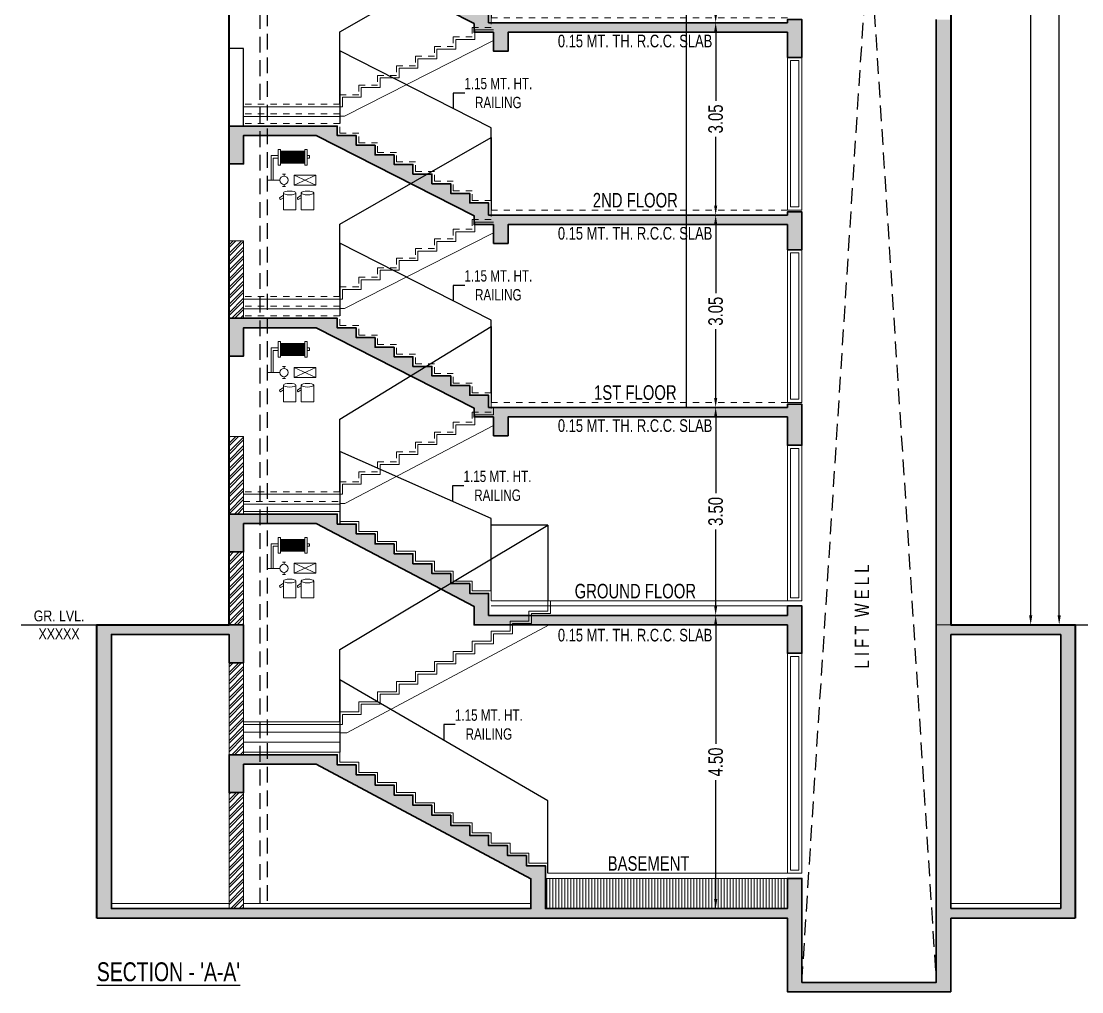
# Model space of a CAD drawing. Header units: millimetres. Extents: x 49 to 419, y 19 to 121.
# Drawn here: x 327.77 to 344.59, y 72.98 to 88.37 of the extents above; entities that cross this region are included whole.
import ezdxf
from ezdxf.enums import TextEntityAlignment as Align

# ---------------------------------------------------------------- set-up
doc = ezdxf.new("R2010")
doc.units = ezdxf.units.MM
doc.header["$MEASUREMENT"] = 0
doc.header["$PDMODE"] = 32
doc.header["$PDSIZE"] = 0.3
doc.linetypes.add('HIDDEN', pattern=[0.375, 0.25, -0.125])
for name, color, linetype, lineweight in [('a-Door-HM', 74, 'Continuous', 13), ('a-Dotted-HM', 3, 'HIDDEN', 9), ('a-Ele3-HM', 147, 'Continuous', 9), ('a-RCC-HM', 5, 'Continuous', 30), ('a-Wall-HM', 30, 'Continuous', 20), ('A_BUILT UP', 1, 'Continuous', 35), ('A_DIM', 7, 'Continuous', 25), ('AR_RCC Hatch HM', 250, 'Continuous', 5), ('FIRE', 1, 'Continuous', 25)]:
    doc.layers.add(name, color=color, linetype=linetype, lineweight=lineweight)
doc.layers.add('a-Hatch-Wall-HM', color=7, linetype='Continuous', lineweight=9, true_color=0xc8c800)
for name, color, linetype in [('a-hm column', 7, 'Continuous'), ('A_RAILING', 4, 'Continuous'), ('A_RAILING - 1', 4, 'Continuous'), ('A_TEXT', 7, 'Continuous'), ('A_TEXT C.', 7, 'Continuous'), ('A_Text Wall', 2, 'Continuous'), ('A_Wall', 7, 'Continuous')]:
    doc.layers.add(name, color=color, linetype=linetype)
doc.styles.add('AAL', font='simplex.shx')
doc.styles.add('area name', font='swissc.ttf', dxfattribs={"height": 275})
doc.styles.add('Dinesh', font='swisscl.ttf')
doc.styles.add('SWISS', font='swisscl.ttf')
doc.dimstyles.new('GP', dxfattribs={"dimtxt": 0.23, "dimasz": 0.125, "dimexe": 0.025, "dimexo": 0.1, "dimgap": 0.05, "dimtad": 0, "dimzin": 0, "dimdsep": 46, "dimtxsty": 'AAL', "dimblk": 'ARCHTICK', "dimcen": -90, "dimdle": 0.025, "dimse1": 1, "dimse2": 1, "dimclrd": 256, "dimclre": 256, "dimclrt": 256, "dimazin": 0, "dimtfac": 1, "dimtix": 1, "dimtmove": 2, "dimatfit": 1, "dimfxl": 0.18, "dimtolj": 1, "dimtzin": 0, "dimlwd": -1, "dimlwe": -1, "dimarcsym": 2})
pattern_1 = [(45, (-4350.05277, 2032.03192), (-0.0673519209, 0.0673519209), []), (45, (-4350.00787, 2032.03192), (-0.0673519209, 0.0673519209), [])]

# ---------------------------------------------------------------- blocks, each defined once
blk = doc.blocks.new('hollow plinth_12-05-2022')
at = {"layer": 'a-hm column'}
h = blk.add_hatch(dxfattribs=at)
h.set_pattern_fill('ANSI32', scale=10)
h.set_pattern_definition([(45, (0, 0), (-67.3519209, 67.3519209), []), (45, (44.9, 0), (-67.3519209, 67.3519209), [])])
h.paths.add_polyline_path([(4681348, -1947142), (4681118, -1947142), (4681118, -1948372), (4681348, -1948372)])
at = {"layer": 'AR_RCC Hatch HM', "ltscale": 100}
h = blk.add_hatch(color=7, dxfattribs=at)
h.dxf.hatch_style = 1
h.paths.add_polyline_path([(4692563, -1949735), (4692333, -1949735), (4692333, -1953234), (4692563, -1953234)])
h.paths.add_polyline_path([(4685314, -1949935), (4685314, -1950235), (4685544, -1950235), (4685544, -1949935), (4689973, -1949935), (4689973, -1950385), (4690203, -1950385), (4690203, -1949735), (4689973, -1949735), (4689973, -1949785), (4685234, -1949785), (4685234, -1949592), (4684934, -1949592), (4684934, -1949440), (4684634, -1949440), (4684634, -1949287), (4684334, -1949287), (4684334, -1949135), (4684034, -1949135), (4684034, -1948982), (4683734, -1948982), (4683734, -1948830), (4683434, -1948830), (4683434, -1948677), (4683134, -1948677), (4683134, -1948525), (4682834, -1948525), (4682834, -1948372), (4681118, -1948372), (4681118, -1948972), (4681348, -1948972), (4681348, -1948522), (4682498, -1948522), (4685004, -1949796), (4685004, -1949935)])
at = {"layer": 'a-Door-HM', "color": 7}
for points in [[(4690203, -1952854), (4689973, -1952854), (4689973, -1950385), (4690203, -1950385)], [(4690153, -1952804), (4690023, -1952804), (4690023, -1950435), (4690153, -1950435)]]:
    blk.add_lwpolyline(points, close=True, dxfattribs=at)
at = {"layer": 'a-Dotted-HM', "color": 7, "ltscale": 100}
for p, q in [((4689973, -1949705), (4685274, -1949705)), ((4681348, -1951280), (4682874, -1951280, 1))]:
    blk.add_line(p, q, dxfattribs=at)
for points in [[(4685274, -1949705), (4685274, -1949552), (4684974, -1949552), (4684974, -1949400), (4684674, -1949400), (4684674, -1949247), (4684374, -1949247), (4684374, -1949095), (4684074, -1949095), (4684074, -1948942), (4683774, -1948942), (4683774, -1948790), (4683474, -1948790), (4683474, -1948637), (4683174, -1948637), (4683174, -1948485), (4682874, -1948485), (4682874, -1948332), (4681348, -1948332)], [(4685274, -1949705), (4685274, -1949862), (4684974, -1949862), (4684974, -1950020), (4684674, -1950020), (4684674, -1950177), (4684374, -1950177), (4684374, -1950335), (4684074, -1950335), (4684074, -1950492), (4683774, -1950492), (4683774, -1950650), (4683474, -1950650), (4683474, -1950807), (4683174, -1950807), (4683174, -1950965), (4682874, -1950965), (4682874, -1951122), (4681348, -1951122)]]:
    blk.add_lwpolyline(points, dxfattribs=at)
at = {"layer": 'a-Ele3-HM', "color": 7, "ltscale": 100}
for p, q in [((4682951, -1951312), (4685314, -1950071)), ((4682874, -1951437, 1), (4682874, -1951122)), ((4681348, -1951320), (4682874, -1951320, 1)), ((4682951, -1951312), (4682874, -1951312))]:
    blk.add_line(p, q, dxfattribs=at)
blk.add_lwpolyline([(4685314, -1949785), (4685314, -1949902), (4685014, -1949902), (4685014, -1950060), (4684714, -1950060), (4684714, -1950217), (4684414, -1950217), (4684414, -1950375), (4684114, -1950375), (4684114, -1950532), (4683814, -1950532), (4683814, -1950690), (4683514, -1950690), (4683514, -1950847), (4683214, -1950847), (4683214, -1951005), (4682914, -1951005), (4682914, -1951162), (4681348, -1951162)], dxfattribs=at)
at = {"layer": 'a-RCC-HM', "color": 7, "ltscale": 100}
for p, q in [((4692333, -1953234), (4692333, -1949735, 0)), ((4692563, -1953234), (4692563, -1949735, 0))]:
    blk.add_line(p, q, dxfattribs=at)
blk.add_lwpolyline([(4685314, -1949935), (4685314, -1950235), (4685544, -1950235), (4685544, -1949935), (4689973, -1949935), (4689973, -1950385), (4690203, -1950385), (4690203, -1949735), (4689973, -1949735), (4689973, -1949785), (4685234, -1949785), (4685234, -1949592), (4684934, -1949592), (4684934, -1949440), (4684634, -1949440), (4684634, -1949287), (4684334, -1949287), (4684334, -1949135), (4684034, -1949135), (4684034, -1948982), (4683734, -1948982), (4683734, -1948830), (4683434, -1948830), (4683434, -1948677), (4683134, -1948677), (4683134, -1948525), (4682834, -1948525), (4682834, -1948372), (4681118, -1948372), (4681118, -1948972), (4681348, -1948972), (4681348, -1948522), (4682498, -1948522), (4685004, -1949796), (4685004, -1949935), (4685314, -1949935)], dxfattribs=at)
at = {"layer": 'a-Wall-HM', "color": 7, "ltscale": 100}
blk.add_lwpolyline([(4681348, -1948372), (4681348, -1947142), (4681118, -1947142), (4681118, -1948372)], dxfattribs=at)
blk = doc.blocks.new('typical floor_12-05-2022')
at = {"layer": 'AR_RCC Hatch HM', "ltscale": 100}
h = blk.add_hatch(color=7, dxfattribs=at)
h.dxf.hatch_style = 1
h.paths.add_polyline_path([(4692563, -1946685), (4692333, -1946685), (4692333, -1949735), (4692563, -1949735)])
h.paths.add_polyline_path([(4685314, -1946885), (4685314, -1947185), (4685544, -1947185), (4685544, -1946885), (4689973, -1946885), (4689973, -1947285), (4690203, -1947285), (4690203, -1946685), (4689973, -1946685), (4689973, -1946735), (4685234, -1946735), (4685234, -1946542), (4684934, -1946542), (4684934, -1946390), (4684634, -1946390), (4684634, -1946237), (4684334, -1946237), (4684334, -1946085), (4684034, -1946085), (4684034, -1945932), (4683734, -1945932), (4683734, -1945780), (4683434, -1945780), (4683434, -1945627), (4683134, -1945627), (4683134, -1945475), (4682834, -1945475), (4682834, -1945322), (4681118, -1945322), (4681118, -1945922), (4681348, -1945922), (4681348, -1945472), (4682498, -1945472), (4685004, -1946746), (4685004, -1946885)])
at = {"layer": 'a-Door-HM', "color": 7}
for points in [[(4690203, -1949705), (4689973, -1949705), (4689973, -1947285), (4690203, -1947285)], [(4690153, -1949655), (4690023, -1949655), (4690023, -1947335), (4690153, -1947335)]]:
    blk.add_lwpolyline(points, close=True, dxfattribs=at)
at = {"layer": 'a-Dotted-HM', "color": 7, "ltscale": 100}
for p, q in [((4689973, -1946655), (4685274, -1946655, 1)), ((4689973, -1946655), (4685274, -1946655)), ((4682874, -1948027), (4681348, -1948027)), ((4682874, -1948180), (4681348, -1948180))]:
    blk.add_line(p, q, dxfattribs=at)
for points in [[(4685274, -1946655), (4685274, -1946502), (4684974, -1946502), (4684974, -1946350), (4684674, -1946350), (4684674, -1946197), (4684374, -1946197), (4684374, -1946045), (4684074, -1946045), (4684074, -1945892), (4683774, -1945892), (4683774, -1945740), (4683474, -1945740), (4683474, -1945587), (4683174, -1945587), (4683174, -1945435), (4682874, -1945435), (4682874, -1945282), (4681348, -1945282)], [(4685274, -1946655), (4685274, -1946807), (4684974, -1946807), (4684974, -1946960), (4684674, -1946960), (4684674, -1947112), (4684374, -1947112), (4684374, -1947265), (4684074, -1947265), (4684074, -1947417), (4683774, -1947417), (4683774, -1947570), (4683474, -1947570), (4683474, -1947722), (4683174, -1947722), (4683174, -1947875), (4682874, -1947875), (4682874, -1948027)]]:
    blk.add_lwpolyline(points, dxfattribs=at)
at = {"layer": 'a-Ele3-HM', "color": 7, "ltscale": 100}
for p, q in [((4682874, -1948332), (4682874, -1948027)), ((4682874, -1948220), (4681348, -1948220))]:
    blk.add_line(p, q, dxfattribs=at)
for points in [[(4685314, -1946847), (4685314, -1946847), (4685014, -1946847), (4685014, -1947000), (4684714, -1947000), (4684714, -1947152), (4684414, -1947152), (4684414, -1947305), (4684114, -1947305), (4684114, -1947457), (4683814, -1947457), (4683814, -1947610), (4683514, -1947610), (4683514, -1947762), (4683214, -1947762), (4683214, -1947915), (4682914, -1947915), (4682914, -1948067), (4681348, -1948067)], [(4685314, -1947015), (4682950, -1948217), (4682874, -1948217)]]:
    blk.add_lwpolyline(points, dxfattribs=at)
at = {"layer": 'a-RCC-HM', "color": 7, "ltscale": 100}
for p, q in [((4692333, -1949735, 0), (4692333, -1946685, 0)), ((4692563, -1949735, 0), (4692563, -1946685, 0))]:
    blk.add_line(p, q, dxfattribs=at)
blk.add_lwpolyline([(4685314, -1946885), (4685314, -1947185), (4685544, -1947185), (4685544, -1946885), (4689973, -1946885), (4689973, -1947285), (4690203, -1947285), (4690203, -1946685), (4689973, -1946685), (4689973, -1946735), (4685234, -1946735), (4685234, -1946542), (4684934, -1946542), (4684934, -1946390), (4684634, -1946390), (4684634, -1946237), (4684334, -1946237), (4684334, -1946085), (4684034, -1946085), (4684034, -1945932), (4683734, -1945932), (4683734, -1945780), (4683434, -1945780), (4683434, -1945627), (4683134, -1945627), (4683134, -1945475), (4682834, -1945475), (4682834, -1945322), (4681118, -1945322), (4681118, -1945922), (4681348, -1945922), (4681348, -1945472), (4682498, -1945472), (4685004, -1946746), (4685004, -1946885), (4685314, -1946885)], dxfattribs=at)
at = {"layer": 'A_RAILING', "color": 7, "ltscale": 100}
blk.add_lwpolyline([(4681348, -1945322), (4681348, -1944092), (4681118, -1944092), (4681118, -1945322)], dxfattribs=at)
at = {"layer": 'A_RAILING', "color": 7, "flags": 128}
for points in [[(4685274, -1946502), (4685274, -1945352), (4682874, -1944132), (4682874, -1945282)], [(4682874, -1948027), (4682874, -1946877), (4685274, -1945505), (4685274, -1946655)]]:
    blk.add_lwpolyline(points, dxfattribs=at)
blk = doc.blocks.new('A$C47611654')
at = {"layer": 'FIRE', "color": 1, "lineweight": 15}
for p, q in [((-0.671, 0.391), (-0.671, 0.352)), ((-0.634, 0.391), (-0.671, 0.391)), ((-0.671, 0.352), (-0.634, 0.352)), ((-0.634, 0.242), (-0.634, 0.491)), ((-0.6, 0.491), (-0.634, 0.491)), ((-0.6, 0.491), (-0.6, 0.242)), ((-0.213, 0.46), (-0.6, 0.46)), ((-0.213, 0.391), (-0.6, 0.391)), ((-0.6, 0.352), (-0.213, 0.352)), ((-0.213, 0.491), (-0.213, 0.242)), ((-0.178, 0.491), (-0.213, 0.491)), ((-0.178, 0.242), (-0.178, 0.491)), ((-0.063, 0.391), (-0.178, 0.391)), ((-0.178, 0.352), (-0.097, 0.352)), ((-0.097, 0.352), (-0.097, 0)), ((-0.063, 0), (-0.063, 0.391)), ((-0.6, 0.242), (-0.634, 0.242)), ((-0.213, 0.273), (-0.6, 0.273)), ((-0.6, 0.273), (-0.213, 0.273)), ((-0.213, 0.242), (-0.178, 0.242)), ((-0.774, -0.076), (-0.43, 0.081)), ((-0.43, -0.076), (-0.774, 0.081)), ((-0.295, 0.096), (-0.246, 0.096)), ((-0.269, 0.067), (-0.269, 0.096)), ((0, 0), (-0.202, 0)), ((-0.295, -0.096), (-0.246, -0.096)), ((-0.269, -0.067), (-0.269, -0.096)), ((-0.74, -0.201), (-0.74, -0.466)), ((-0.542, -0.201), (-0.542, -0.466)), ((-0.542, -0.237), (-0.481, -0.277)), ((-0.542, -0.276), (-0.496, -0.306)), ((-0.458, -0.201), (-0.458, -0.466)), ((-0.26, -0.201), (-0.26, -0.466)), ((-0.26, -0.237), (-0.199, -0.277)), ((-0.26, -0.276), (-0.214, -0.306)), ((-0.542, -0.466), (-0.74, -0.466)), ((-0.26, -0.466), (-0.458, -0.466))]:
    blk.add_line(p, q, dxfattribs=at)
at = {"layer": 'FIRE', "color": 1, "lineweight": 15, "elevation": 0}
for points in [[(-0.593, 0.451), (-0.586, 0.451), (-0.586, 0.284), (-0.593, 0.284)], [(-0.573, 0.451), (-0.566, 0.451), (-0.566, 0.284), (-0.573, 0.284)], [(-0.552, 0.451), (-0.546, 0.451), (-0.546, 0.284), (-0.552, 0.284)], [(-0.532, 0.451), (-0.526, 0.451), (-0.526, 0.284), (-0.532, 0.284)], [(-0.512, 0.451), (-0.505, 0.451), (-0.505, 0.284), (-0.512, 0.284)], [(-0.492, 0.451), (-0.485, 0.451), (-0.485, 0.284), (-0.492, 0.284)], [(-0.472, 0.451), (-0.465, 0.451), (-0.465, 0.284), (-0.472, 0.284)], [(-0.452, 0.451), (-0.445, 0.451), (-0.445, 0.284), (-0.452, 0.284)], [(-0.431, 0.451), (-0.425, 0.451), (-0.425, 0.284), (-0.431, 0.284)], [(-0.431, 0.451), (-0.425, 0.451), (-0.425, 0.284), (-0.431, 0.284)], [(-0.411, 0.451), (-0.404, 0.451), (-0.404, 0.284), (-0.411, 0.284)], [(-0.391, 0.451), (-0.384, 0.451), (-0.384, 0.284), (-0.391, 0.284)], [(-0.371, 0.451), (-0.364, 0.451), (-0.364, 0.284), (-0.371, 0.284)], [(-0.351, 0.451), (-0.344, 0.451), (-0.344, 0.284), (-0.351, 0.284)], [(-0.33, 0.451), (-0.324, 0.451), (-0.324, 0.284), (-0.33, 0.284)], [(-0.31, 0.451), (-0.304, 0.451), (-0.304, 0.284), (-0.31, 0.284)], [(-0.31, 0.451), (-0.304, 0.451), (-0.304, 0.284), (-0.31, 0.284)], [(-0.29, 0.451), (-0.283, 0.451), (-0.283, 0.284), (-0.29, 0.284)], [(-0.27, 0.451), (-0.263, 0.451), (-0.263, 0.284), (-0.27, 0.284)], [(-0.25, 0.451), (-0.243, 0.451), (-0.243, 0.284), (-0.25, 0.284)], [(-0.23, 0.451), (-0.223, 0.451), (-0.223, 0.284), (-0.23, 0.284)], [(-0.43, 0.081), (-0.774, 0.081), (-0.774, -0.076), (-0.43, -0.076)]]:
    blk.add_lwpolyline(points, close=True, dxfattribs=at)
at = {"layer": 'FIRE', "color": 1, "lineweight": 15}
blk.add_circle((-0.269, 0), 0.0667, dxfattribs=at)
for centre in [(-0.518, -0.276), (-0.236, -0.276)]:
    blk.add_arc(centre, 0.0375, 306.3366, 358.5525, dxfattribs=at)
at = {"layer": 'FIRE', "color": 1, "lineweight": 15, "extrusion": (0, 0, -1)}
for centre in [(-0.641, -0.201), (-0.359, -0.201)]:
    blk.add_ellipse(centre, major_axis=(0.0992, 0), ratio=0.29661, start_param=3.141593, end_param=9.424778, dxfattribs=at)
blk = doc.blocks.new('*D40')
at = {"layer": 'A_DIM', "transparency": 16777216}
for p, q in [((339.032, 82.247), (338.682, 82.247)), ((338.782, 82.097), (338.782, 80.885)), ((338.782, 79.097), (338.782, 80.31)), ((339.032, 78.947), (338.682, 78.947))]:
    blk.add_line(p, q, dxfattribs=at)
for points in [[(338.757, 82.097), (338.807, 82.097), (338.782, 82.247)], [(338.757, 79.097), (338.807, 79.097), (338.782, 78.947)]]:
    blk.add_solid(points, dxfattribs=at)
at = {"layer": 'Defpoints', "color": 0, "transparency": 16777216}
for p in [(338.782, 82.247), (339.92, 82.247), (339.92, 78.947)]:
    blk.add_point(p, dxfattribs=at)
at = {"layer": 'A_DIM', "transparency": 16777216, "insert": (338.782, 80.597), "char_height": 0.23, "attachment_point": 5, "rotation": 90, "style": 'Dinesh'}
blk.add_mtext('\\A1;3.50', dxfattribs=at)
blk = doc.blocks.new('*D43')
at = {"layer": 'A_DIM', "transparency": 16777216}
for p, q in [((339.032, 91.397), (338.682, 91.397)), ((338.782, 91.247), (338.782, 90.159)), ((338.782, 88.497), (338.782, 89.586)), ((339.032, 88.347), (338.682, 88.347))]:
    blk.add_line(p, q, dxfattribs=at)
for points in [[(338.757, 91.247), (338.807, 91.247), (338.782, 91.397)], [(338.757, 88.497), (338.807, 88.497), (338.782, 88.347)]]:
    blk.add_solid(points, dxfattribs=at)
at = {"layer": 'Defpoints', "color": 0, "transparency": 16777216}
for p in [(338.782, 91.397), (339.92, 91.397), (339.92, 88.347)]:
    blk.add_point(p, dxfattribs=at)
at = {"layer": 'A_DIM', "transparency": 16777216, "insert": (338.782, 89.872), "char_height": 0.23, "attachment_point": 5, "rotation": 90, "style": 'Dinesh'}
blk.add_mtext('\\A1;3.05', dxfattribs=at)
blk = doc.blocks.new('*D44')
at = {"layer": 'A_DIM', "transparency": 16777216}
for p, q in [((339.032, 88.347), (338.682, 88.347)), ((338.782, 88.197), (338.782, 87.109)), ((338.782, 85.447), (338.782, 86.536)), ((339.032, 85.297), (338.682, 85.297))]:
    blk.add_line(p, q, dxfattribs=at)
for points in [[(338.757, 88.197), (338.807, 88.197), (338.782, 88.347)], [(338.757, 85.447), (338.807, 85.447), (338.782, 85.297)]]:
    blk.add_solid(points, dxfattribs=at)
at = {"layer": 'Defpoints', "color": 0, "transparency": 16777216}
for p in [(338.782, 88.347), (339.92, 88.347), (339.92, 85.297)]:
    blk.add_point(p, dxfattribs=at)
at = {"layer": 'A_DIM', "transparency": 16777216, "insert": (338.782, 86.822), "char_height": 0.23, "attachment_point": 5, "rotation": 90, "style": 'Dinesh'}
blk.add_mtext('\\A1;3.05', dxfattribs=at)
blk = doc.blocks.new('*D45')
at = {"layer": 'A_DIM', "transparency": 16777216}
for p, q in [((339.032, 85.297), (338.682, 85.297)), ((338.782, 85.147), (338.782, 84.059)), ((338.782, 82.397), (338.782, 83.486)), ((339.032, 82.247), (338.682, 82.247))]:
    blk.add_line(p, q, dxfattribs=at)
for points in [[(338.757, 85.147), (338.807, 85.147), (338.782, 85.297)], [(338.757, 82.397), (338.807, 82.397), (338.782, 82.247)]]:
    blk.add_solid(points, dxfattribs=at)
at = {"layer": 'Defpoints', "color": 0, "transparency": 16777216}
for p in [(338.782, 85.297), (339.92, 85.297), (339.92, 82.247)]:
    blk.add_point(p, dxfattribs=at)
at = {"layer": 'A_DIM', "transparency": 16777216, "insert": (338.782, 83.772), "char_height": 0.23, "attachment_point": 5, "rotation": 90, "style": 'Dinesh'}
blk.add_mtext('\\A1;3.05', dxfattribs=at)
blk = doc.blocks.new('*D48')
at = {"layer": 'A_DIM', "transparency": 16777216}
for p, q in [((338.782, 78.947), (338.882, 78.947)), ((338.782, 78.797), (338.782, 76.911)), ((338.782, 74.447), (338.782, 76.334)), ((338.782, 74.297), (338.882, 74.297))]:
    blk.add_line(p, q, dxfattribs=at)
for points in [[(338.757, 78.797), (338.807, 78.797), (338.782, 78.947)], [(338.757, 74.447), (338.807, 74.447), (338.782, 74.297)]]:
    blk.add_solid(points, dxfattribs=at)
at = {"layer": 'Defpoints', "color": 0, "transparency": 16777216}
for p in [(338.782, 78.947), (338.782, 74.297), (338.782, 74.297)]:
    blk.add_point(p, dxfattribs=at)
at = {"layer": 'A_DIM', "transparency": 16777216, "insert": (338.782, 76.622), "char_height": 0.23, "attachment_point": 5, "rotation": 90, "style": 'Dinesh'}
blk.add_mtext('\\A1;4.50', dxfattribs=at)
blk = doc.blocks.new('*D50')
at = {"layer": 'A_DIM', "transparency": 16777216}
for p, q in [((343.528, 103.647), (343.878, 103.647)), ((343.778, 103.497), (343.778, 91.581)), ((343.778, 78.947), (343.778, 90.864)), ((343.597, 78.797), (343.878, 78.797))]:
    blk.add_line(p, q, dxfattribs=at)
for points in [[(343.753, 103.497), (343.803, 103.497), (343.778, 103.647)], [(343.753, 78.947), (343.803, 78.947), (343.778, 78.797)]]:
    blk.add_solid(points, dxfattribs=at)
at = {"layer": 'Defpoints', "color": 0, "transparency": 16777216}
for p in [(339.92, 103.647), (343.778, 103.647), (343.497, 78.797)]:
    blk.add_point(p, dxfattribs=at)
at = {"layer": 'A_DIM', "transparency": 16777216, "insert": (343.778, 91.222), "char_height": 0.23, "attachment_point": 5, "rotation": 90, "style": 'Dinesh'}
blk.add_mtext('\\A1;24.85', dxfattribs=at)
blk = doc.blocks.new('*D53')
at = {"layer": 'A_DIM', "transparency": 16777216}
for p, q in [((343.98, 110.047), (344.33, 110.047)), ((344.23, 109.897), (344.23, 94.781)), ((344.23, 78.947), (344.23, 94.063)), ((343.98, 78.797), (344.33, 78.797))]:
    blk.add_line(p, q, dxfattribs=at)
for points in [[(344.205, 109.897), (344.255, 109.897), (344.23, 110.047)], [(344.205, 78.947), (344.255, 78.947), (344.23, 78.797)]]:
    blk.add_solid(points, dxfattribs=at)
at = {"layer": 'Defpoints', "color": 0, "transparency": 16777216}
for p in [(343.878, 110.047), (343.878, 78.797), (344.23, 78.797)]:
    blk.add_point(p, dxfattribs=at)
at = {"layer": 'A_DIM', "transparency": 16777216, "insert": (344.23, 94.422), "char_height": 0.23, "attachment_point": 5, "rotation": 90, "style": 'Dinesh'}
blk.add_mtext('\\A1;31.25', dxfattribs=at)

msp = doc.modelspace()

# ---------------------------------------------------------------- hatches: boundary and pattern name
at = {"layer": 'a-Hatch-Wall-HM'}
h = msp.add_hatch(dxfattribs=at)
h.set_pattern_fill('ANSI31', scale=0.015, angle=45, style=0)
h.set_pattern_definition([(90, (-4350.05277, 2032.03192), (-0.047625, 0), [])])
h.paths.add_polyline_path([(339.92, 74.777), (336.081, 74.777), (336.081, 74.297), (339.92, 74.297)])
at = {"layer": 'a-hm column'}
h = msp.add_hatch(dxfattribs=at)
h.set_pattern_fill('ANSI32', scale=0.01)
h.set_pattern_definition(pattern_1)
h.paths.add_polyline_path([(331.295, 81.785), (331.065, 81.785), (331.065, 80.555), (331.295, 80.555)])
h = msp.add_hatch(dxfattribs=at)
h.set_pattern_fill('ANSI32', scale=0.01)
h.set_pattern_definition(pattern_1)
h.paths.add_polyline_path([(331.295, 79.955), (331.065, 79.955), (331.065, 78.797), (331.295, 78.797)])
h = msp.add_hatch(dxfattribs=at)
h.set_pattern_fill('ANSI32', scale=0.01)
h.set_pattern_definition(pattern_1)
h.paths.add_polyline_path([(331.295, 78.197), (331.065, 78.197), (331.065, 76.737), (331.295, 76.737)])
h = msp.add_hatch(dxfattribs=at)
h.set_pattern_fill('ANSI32', scale=0.01)
h.set_pattern_definition(pattern_1)
h.paths.add_polyline_path([(331.295, 76.137), (331.065, 76.137), (331.065, 74.297), (331.295, 74.297)])
at = {"layer": 'AR_RCC Hatch HM', "ltscale": 100}
h = msp.add_hatch(color=7, dxfattribs=at)
h.dxf.hatch_style = 1
h.paths.add_polyline_path([(332.444, 80.405), (334.951, 79.089), (334.951, 78.797), (339.92, 78.797), (339.92, 78.347), (340.15, 78.347), (340.15, 79.097), (339.92, 79.097), (339.92, 78.947), (335.181, 78.947), (335.181, 79.295), (334.881, 79.295), (334.881, 79.452), (334.581, 79.452), (334.581, 79.61), (334.281, 79.61), (334.281, 79.767), (333.981, 79.767), (333.981, 79.925), (333.681, 79.925), (333.681, 80.082), (333.381, 80.082), (333.381, 80.24), (333.081, 80.24), (333.081, 80.397), (332.781, 80.397), (332.781, 80.555), (331.065, 80.555), (331.065, 79.955), (331.295, 79.955), (331.295, 80.405)])
h = msp.add_hatch(color=7, dxfattribs=at)
h.dxf.hatch_style = 1
h.paths.add_polyline_path([(335.781, 75.137), (335.481, 75.137), (335.481, 75.297), (335.181, 75.297), (335.181, 75.457), (334.881, 75.457), (334.881, 75.617), (334.581, 75.617), (334.581, 75.777), (334.281, 75.777), (334.281, 75.937), (333.981, 75.937), (333.981, 76.097), (333.681, 76.097), (333.681, 76.257), (333.381, 76.257), (333.381, 76.417), (333.081, 76.417), (333.081, 76.577), (332.781, 76.577), (332.781, 76.737), (331.065, 76.737), (331.065, 76.137), (331.295, 76.137), (331.295, 76.587), (332.444, 76.587), (335.851, 74.77), (335.851, 74.297), (336.081, 74.297), (336.081, 74.977), (335.781, 74.977)], flags=17)
h.paths.add_polyline_path([(329.198, 78.647), (331.065, 78.647), (331.065, 78.197), (331.295, 78.197), (331.295, 78.797), (331.065, 78.797), (328.968, 78.797), (328.968, 74.147), (329.198, 74.297)], flags=17)
h.paths.add_polyline_path([(344.484, 78.797), (342.51, 78.797), (342.28, 78.797), (342.28, 73.127), (340.15, 73.127), (340.15, 74.777), (339.92, 74.777), (339.92, 74.297), (336.081, 74.297), (329.198, 74.297), (328.968, 74.147), (339.92, 74.147), (339.92, 72.977), (342.51, 72.977), (342.51, 78.647), (344.254, 78.647), (344.254, 74.297), (342.51, 74.297), (342.51, 74.147), (344.484, 74.147)])

# ---------------------------------------------------------------- linework, layer by layer
at = {"linetype": 'HIDDEN'}
for p, q in [((340.15, 106.497), (342.28, 73.127)), ((340.15, 73.127), (342.28, 106.497))]:
    msp.add_line(p, q, dxfattribs=at)
at = {"layer": 'a-Door-HM', "color": 7}
for points in [[(340.15, 74.857), (339.92, 74.857), (339.92, 78.347), (340.15, 78.347)], [(340.1, 74.907), (339.97, 74.907), (339.97, 78.297), (340.1, 78.297)]]:
    msp.add_lwpolyline(points, close=True, dxfattribs=at)
at = {"layer": 'a-Dotted-HM', "color": 7, "ltscale": 100}
for p, q in [((342.51, 78.797), (342.28, 78.797)), ((331.295, 77.257), (332.821, 77.257)), ((331.295, 77.097), (332.821, 77.097)), ((331.295, 76.937), (332.821, 76.937)), ((331.065, 74.377), (329.198, 74.377)), ((335.851, 74.377), (331.295, 74.377)), ((344.254, 74.377), (342.51, 74.377))]:
    msp.add_line(p, q, dxfattribs=at)
for points in [[(339.92, 79.177), (335.221, 79.177), (335.221, 79.335), (334.921, 79.335), (334.921, 79.492), (334.621, 79.492), (334.621, 79.65), (334.321, 79.65), (334.321, 79.807), (334.021, 79.807), (334.021, 79.965), (333.721, 79.965), (333.721, 80.122), (333.421, 80.122), (333.421, 80.28), (333.121, 80.28), (333.121, 80.437), (332.821, 80.437), (332.821, 80.595), (331.295, 80.595)], [(336.121, 79.177), (336.121, 79.017), (335.821, 79.017), (335.821, 78.857), (335.521, 78.857), (335.521, 78.697), (335.221, 78.697), (335.221, 78.537), (334.921, 78.537), (334.921, 78.377), (334.621, 78.377), (334.621, 78.217), (334.321, 78.217), (334.321, 78.057), (334.021, 78.057), (334.021, 77.897), (333.721, 77.897), (333.721, 77.737), (333.421, 77.737), (333.421, 77.577), (333.121, 77.577), (333.121, 77.417), (332.821, 77.417), (332.821, 77.257), (331.295, 77.257)], [(336.161, 79.177), (336.161, 78.977), (335.861, 78.977), (335.861, 78.817), (335.561, 78.817), (335.561, 78.657), (335.261, 78.657), (335.261, 78.497), (334.961, 78.497), (334.961, 78.337), (334.661, 78.337), (334.661, 78.177), (334.361, 78.177), (334.361, 78.017), (334.061, 78.017), (334.061, 77.857), (333.761, 77.857), (333.761, 77.697), (333.461, 77.697), (333.461, 77.537), (333.161, 77.537), (333.161, 77.377), (332.861, 77.377), (332.861, 77.217), (331.295, 77.217)], [(339.92, 74.857), (336.121, 74.857), (336.121, 75.017), (335.821, 75.017), (335.821, 75.177), (335.521, 75.177), (335.521, 75.337), (335.221, 75.337), (335.221, 75.497), (334.921, 75.497), (334.921, 75.657), (334.621, 75.657), (334.621, 75.817), (334.321, 75.817), (334.321, 75.977), (334.021, 75.977), (334.021, 76.137), (333.721, 76.137), (333.721, 76.297), (333.421, 76.297), (333.421, 76.457), (333.121, 76.457), (333.121, 76.617), (332.821, 76.617), (332.821, 76.777), (331.295, 76.777)]]:
    msp.add_lwpolyline(points, dxfattribs=at)
at = {"layer": 'a-Ele3-HM', "color": 7, "ltscale": 100}
msp.add_line((332.821, 76.777), (332.821, 77.257), dxfattribs=at)
msp.add_lwpolyline([(336.143, 78.797), (332.932, 77.085), (332.82, 77.085)], dxfattribs=at)
at = {"layer": 'a-RCC-HM', "color": 7, "ltscale": 100}
for p, q in [((342.51, 78.797), (344.484, 78.797)), ((344.484, 78.797), (344.484, 74.147)), ((342.51, 74.297), (342.51, 78.647)), ((342.51, 78.647), (344.254, 78.647)), ((344.254, 78.647), (344.254, 74.297)), ((344.254, 74.297), (342.51, 74.297)), ((344.484, 74.147), (342.51, 74.147)), ((342.51, 72.977), (342.51, 74.147))]:
    msp.add_line(p, q, dxfattribs=at)
for points in [[(332.444, 80.405), (334.951, 79.089), (334.951, 78.797), (339.92, 78.797), (339.92, 78.347), (340.15, 78.347), (340.15, 79.097), (340.15, 79.097), (339.92, 79.097), (339.92, 78.947), (335.181, 78.947), (335.181, 79.295), (334.881, 79.295), (334.881, 79.452), (334.581, 79.452), (334.581, 79.61), (334.281, 79.61), (334.281, 79.767), (333.981, 79.767), (333.981, 79.925), (333.681, 79.925), (333.681, 80.082), (333.381, 80.082), (333.381, 80.24), (333.081, 80.24), (333.081, 80.397), (332.781, 80.397), (332.781, 80.555), (331.065, 80.555), (331.065, 79.955), (331.295, 79.955), (331.295, 80.405), (332.444, 80.405)], [(342.28, 78.797), (342.28, 73.127), (340.15, 73.127), (340.15, 74.777), (339.92, 74.777), (339.92, 74.297), (336.081, 74.297), (336.081, 74.977), (335.781, 74.977), (335.781, 75.137), (335.481, 75.137), (335.481, 75.297), (335.181, 75.297), (335.181, 75.457), (334.881, 75.457), (334.881, 75.617), (334.581, 75.617), (334.581, 75.777), (334.281, 75.777), (334.281, 75.937), (333.981, 75.937), (333.981, 76.097), (333.681, 76.097), (333.681, 76.257), (333.381, 76.257), (333.381, 76.417), (333.081, 76.417), (333.081, 76.577), (332.781, 76.577), (332.781, 76.737), (331.065, 76.737), (331.065, 76.137), (331.295, 76.137), (331.295, 76.587), (332.444, 76.587), (335.851, 74.77), (335.851, 74.297), (329.198, 74.297), (329.198, 78.647), (331.065, 78.647), (331.065, 78.197), (331.295, 78.197), (331.295, 78.797), (328.968, 78.797), (328.968, 74.147), (339.92, 74.147), (339.92, 72.977), (342.51, 72.977)]]:
    msp.add_lwpolyline(points, dxfattribs=at)
at = {"layer": 'a-Wall-HM', "color": 7, "ltscale": 100}
for p, q in [((339.92, 79.097), (335.221, 79.097)), ((336.081, 74.777), (339.92, 74.777))]:
    msp.add_line(p, q, dxfattribs=at)
msp.add_lwpolyline([(331.295, 80.555), (331.295, 81.785), (331.065, 81.785), (331.065, 80.555)], dxfattribs=at)
for points in [[(331.295, 79.955), (331.295, 78.797), (331.065, 78.797), (331.065, 79.955)], [(331.295, 76.737), (331.295, 78.197), (331.065, 78.197), (331.065, 76.737)], [(331.295, 76.137), (331.295, 74.297), (331.065, 74.297), (331.065, 76.137)]]:
    msp.add_lwpolyline(points, close=True, dxfattribs=at)
at = {"layer": 'A_BUILT UP'}
msp.add_lwpolyline([(328.968, 74.147), (328.968, 78.797), (331.065, 78.797), (331.065, 109.047), (335.125, 109.047), (335.125, 107.647), (342.51, 107.647), (342.51, 78.797), (344.484, 78.797), (344.484, 74.147)], dxfattribs=at)
at = {"layer": 'A_RAILING', "color": 7}
msp.add_line((336.121, 80.38), (335.221, 80.38), dxfattribs=at)
at = {"layer": 'A_RAILING', "color": 7, "flags": 128}
for points in [[(335.221, 82.48), (335.221, 83.63), (332.821, 84.85), (332.821, 83.7)], [(332.821, 80.91), (332.821, 82.06), (335.221, 83.53), (335.221, 82.327)], [(335.221, 79.335), (335.221, 80.485), (332.821, 81.547), (332.821, 80.397)], [(332.821, 77.257), (332.821, 78.407), (336.121, 80.38), (336.121, 79.177)], [(336.121, 74.857), (336.121, 76.007), (332.821, 77.927), (332.821, 76.777)]]:
    msp.add_lwpolyline(points, dxfattribs=at)
at = {"layer": 'A_TEXT'}
msp.add_line((338.32, 82.247), (338.32, 103.647), dxfattribs=at)
at = {"layer": 'A_TEXT C.'}
for points in [[(334.803, 87.232), (334.621, 87.232), (334.621, 86.985)], [(334.803, 84.182), (334.621, 84.182), (334.621, 83.935)], [(334.79, 81.003), (334.609, 81.003), (334.609, 80.756)], [(334.653, 77.215), (334.471, 77.215), (334.471, 76.967)]]:
    msp.add_lwpolyline(points, dxfattribs=at)
at = {"layer": 'A_Wall', "color": 7}
for p, q in [((327.768, 78.797), (328.968, 78.797)), ((344.484, 78.797), (345.684, 78.797))]:
    msp.add_line(p, q, dxfattribs=at)
at = {"layer": 'FIRE', "linetype": 'HIDDEN'}
msp.add_lwpolyline([(331.556, 74.377), (331.556, 109.171, -6.17324), (331.667, 109.171), (331.667, 74.377)], format="xyb", dxfattribs=at)

# ---------------------------------------------------------------- block references
at = {"layer": 'a-Dotted-HM', "color": 7, "xscale": 0.001, "yscale": 0.001, "zscale": 0.001}
msp.add_blockref('hollow plinth_12-05-2022', (-4350.053, 2032.032), dxfattribs=at)
at = {"layer": 'A_RAILING - 1', "color": 7, "xscale": 0.001, "yscale": 0.001, "zscale": 0.001}
for p in [(-4350.053, 2035.082), (-4350.053, 2032.032)]:
    msp.add_blockref('typical floor_12-05-2022', p, dxfattribs=at)
at = {"layer": 'FIRE', "xscale": -1}
for p in [(331.667, 85.849), (331.667, 82.799), (331.667, 79.694)]:
    msp.add_blockref('A$C47611654', p, dxfattribs=at)

# ---------------------------------------------------------------- texts
at = {"layer": 'A_TEXT', "style": 'SWISS'}
for s, p in [('2ND FLOOR', (337.508, 85.418)), ('1ST FLOOR', (337.508, 82.368)), ('GROUND FLOOR', (337.508, 79.218)), ('BASEMENT', (337.718, 74.898))]:
    msp.add_text(s, height=0.23, dxfattribs=at).set_placement(p, align=Align.CENTER)
at = {"layer": 'A_TEXT', "color": 7, "lineweight": -3, "style": 'Dinesh'}
msp.add_text("%%USECTION - 'A-A'", height=0.3, dxfattribs=at).set_placement((328.968, 73.145))
at = {"layer": 'A_TEXT', "insert": (328.368, 78.797), "char_height": 0.1703, "width": 1.04046, "attachment_point": 5, "style": 'area name'}
msp.add_mtext('GR. LVL.\\PXXXXX', dxfattribs=at)
at = {"layer": 'A_TEXT C.', "char_height": 0.18, "width": 1.14087, "attachment_point": 5, "style": 'Dinesh'}
for insert in [(335.335, 87.232), (335.335, 84.182), (335.322, 81.003), (335.185, 77.215)]:
    msp.add_mtext('1.15 MT. HT.\\PRAILING', dxfattribs=dict(at, insert=insert))
at = {"layer": 'A_Text Wall', "color": 7, "style": 'Dinesh'}
for p in [(337.504, 87.958), (337.504, 84.908), (337.504, 81.858), (337.504, 78.535)]:
    msp.add_text('0.15 MT. TH. R.C.C. SLAB', height=0.2, dxfattribs=at).set_placement(p, align=Align.CENTER)
msp.add_text('L I F T  W E L L', height=0.23, rotation=90, dxfattribs=at).set_placement((341.216, 78.93), align=Align.CENTER)

# ---------------------------------------------------------------- dimensions: what is measured, and where the dimension line sits
at = {"layer": 'A_DIM'}
for base, p1, p2, picture, middle in [((344.23, 78.797), (343.878, 110.047), (343.878, 78.797), '*D53', (344.23, 94.422)), ((343.778, 103.647), (343.497, 78.797), (339.92, 103.647), '*D50', (343.778, 91.222)), ((338.782, 91.397), (339.92, 88.347), (339.92, 91.397), '*D43', (338.782, 89.872)), ((338.782, 88.347), (339.92, 85.297), (339.92, 88.347), '*D44', (338.782, 86.822)), ((338.782, 85.297), (339.92, 82.247), (339.92, 85.297), '*D45', (338.782, 83.772))]:
    dim = msp.add_linear_dim(base=base, p1=p1, p2=p2, angle=90, dimstyle='GP', override={"dimasz": 0.15, "dimexe": 0.1, "dimtxsty": 'Dinesh', "dimsah": 1, "dimse1": 0, "dimse2": 0, "dimfxl": 0.25, "dimfxlon": 1}, dxfattribs=at)
    dim.commit()
    dim.dimension.update_dxf_attribs({"geometry": picture, "text_midpoint": middle})
for base, p1, p2, text, picture, middle in [((338.782, 82.247), (339.92, 78.947), (339.92, 82.247), '3.50', '*D40', (338.782, 80.597)), ((338.782, 74.297), (338.782, 78.947), (338.782, 74.297), '4.50', '*D48', (338.782, 76.622))]:
    dim = msp.add_linear_dim(base=base, p1=p1, p2=p2, angle=90, text=text, dimstyle='GP', override={"dimasz": 0.15, "dimexe": 0.1, "dimtxsty": 'Dinesh', "dimsah": 1, "dimse1": 0, "dimse2": 0, "dimfxl": 0.25, "dimfxlon": 1}, dxfattribs=at)
    dim.commit()
    dim.dimension.update_dxf_attribs({"geometry": picture, "text_midpoint": middle})

doc.saveas('drawing.dxf')
